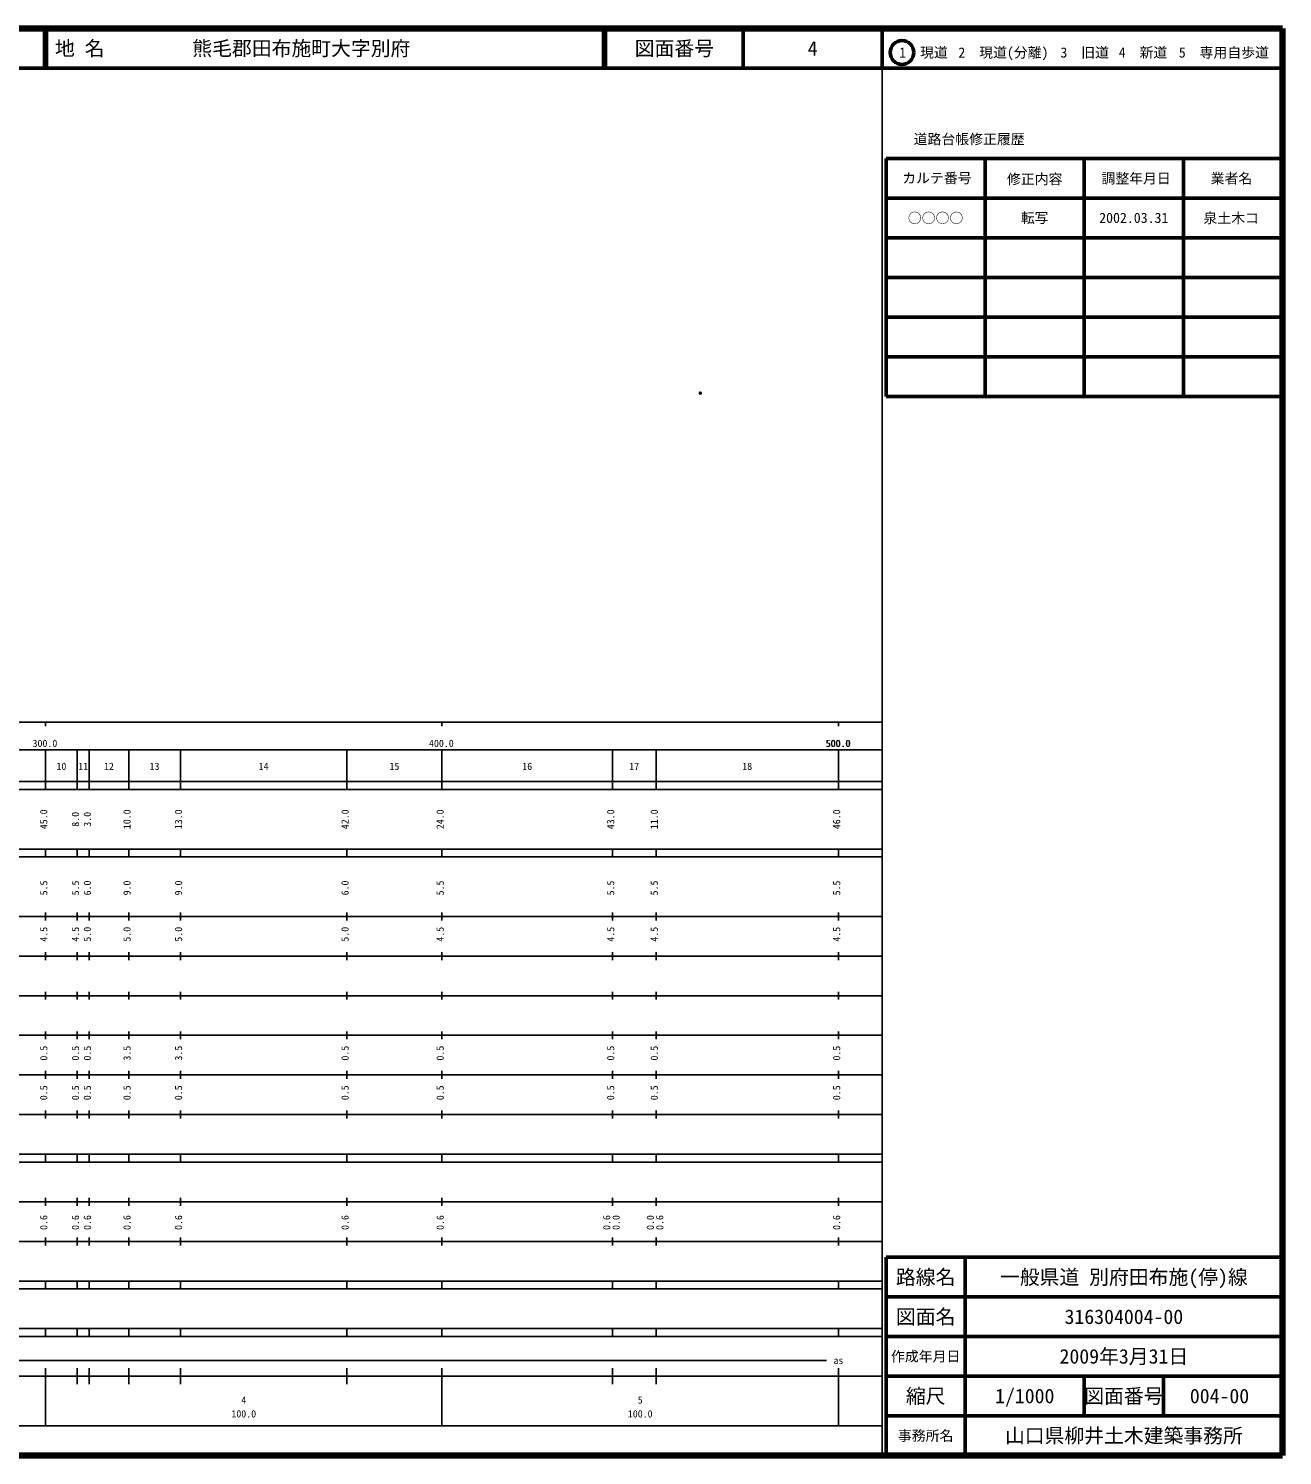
# Model space of a CAD drawing. Units: millimetres on the paper. Extents: x 40 to 680, y 20 to 380.
# Drawn here: x 363.7 to 680, y 20 to 380 of the extents above; entities that cross this region are included whole.
import ezdxf
from ezdxf.enums import TextEntityAlignment as Align

# ---------------------------------------------------------------- set-up
doc = ezdxf.new("R2010")
doc.units = ezdxf.units.MM
doc.header["$PDMODE"] = 32
doc.header["$PDSIZE"] = 0.5
doc.layers.add('M-OTRS', color=6, linetype='Continuous')
doc.layers.add('M-TTL-TXT', color=7, linetype='Continuous')
for name, color, linetype, lineweight in [('M-TTL', 2, 'Continuous', 140), ('M-TTL-BAND', 7, 'Continuous', 25), ('M-TTL-FRAM', 2, 'Continuous', 50), ('M-TTL-LINE', 7, 'Continuous', 50)]:
    doc.layers.add(name, color=color, linetype=linetype, lineweight=lineweight)
doc.styles.add('ＭＳ ゴシック', font='')
doc.styles.get('ＭＳ ゴシック').set_extended_font_data('MS Gothic')

msp = doc.modelspace()

# ---------------------------------------------------------------- linework, layer by layer
at = {"layer": 'M-OTRS'}
msp.add_point((533.163, 288.035), dxfattribs=at)
at = {"layer": 'M-TTL'}
for p, q in [((680, 380), (40, 380)), ((680, 20), (680, 380)), ((40, 20), (680, 20))]:
    msp.add_line(p, q, dxfattribs=at)
at = {"layer": 'M-TTL-BAND'}
for p, q in [((579, 20), (579, 370)), ((40, 205), (579, 205)), ((368, 205), (368, 204)), ((468, 205), (468, 204)), ((568, 205), (568, 204)), ((68, 198), (579, 198)), ((368, 188), (368, 198)), ((376, 188), (376, 198)), ((379, 188), (379, 198)), ((389, 188), (389, 198)), ((402, 188), (402, 198)), ((444, 188), (444, 198)), ((468, 188), (468, 198)), ((511, 188), (511, 198)), ((522, 188), (522, 198)), ((568, 188), (568, 198)), ((40, 190), (579, 190)), ((40, 188), (579, 188)), ((40, 173), (579, 173)), ((368, 171), (368, 173)), ((376, 171), (376, 173)), ((379, 171), (379, 173)), ((389, 171), (389, 173)), ((402, 171), (402, 173)), ((444, 171), (444, 173)), ((468, 171), (468, 173)), ((511, 171), (511, 173)), ((522, 171), (522, 173)), ((568, 171), (568, 173)), ((40, 171), (579, 171)), ((40, 156), (579, 156)), ((368, 155), (368, 157)), ((376, 155), (376, 157)), ((379, 155), (379, 157)), ((389, 155), (389, 157)), ((402, 155), (402, 157)), ((444, 155), (444, 157)), ((468, 155), (468, 157)), ((511, 155), (511, 157)), ((522, 155), (522, 157)), ((568, 155), (568, 157)), ((46, 146), (579, 146)), ((368, 145), (368, 147)), ((376, 145), (376, 147)), ((379, 145), (379, 147)), ((389, 145), (389, 147)), ((402, 145), (402, 147)), ((444, 145), (444, 147)), ((468, 145), (468, 147)), ((511, 145), (511, 147)), ((522, 145), (522, 147)), ((568, 145), (568, 147)), ((368, 135), (368, 137)), ((376, 135), (376, 137)), ((379, 135), (379, 137)), ((389, 135), (389, 137)), ((402, 135), (402, 137)), ((444, 135), (444, 137)), ((468, 135), (468, 137)), ((511, 135), (511, 137)), ((522, 135), (522, 137)), ((568, 135), (568, 137)), ((52, 136), (579, 136)), ((46, 126), (579, 126)), ((368, 125), (368, 127)), ((376, 125), (376, 127)), ((379, 125), (379, 127)), ((389, 125), (389, 127)), ((402, 125), (402, 127)), ((444, 125), (444, 127)), ((468, 125), (468, 127)), ((511, 125), (511, 127)), ((522, 125), (522, 127)), ((568, 125), (568, 127)), ((52, 116), (579, 116)), ((368, 115), (368, 117)), ((376, 115), (376, 117)), ((379, 115), (379, 117)), ((389, 115), (389, 117)), ((402, 115), (402, 117)), ((444, 115), (444, 117)), ((468, 115), (468, 117)), ((511, 115), (511, 117)), ((522, 115), (522, 117)), ((568, 115), (568, 117)), ((46, 106), (579, 106)), ((368, 105), (368, 107)), ((376, 105), (376, 107)), ((379, 105), (379, 107)), ((389, 105), (389, 107)), ((402, 105), (402, 107)), ((444, 105), (444, 107)), ((468, 105), (468, 107)), ((511, 105), (511, 107)), ((522, 105), (522, 107)), ((568, 105), (568, 107)), ((40, 96), (579, 96)), ((40, 94), (579, 94)), ((368, 94), (368, 96)), ((376, 94), (376, 96)), ((379, 94), (379, 96)), ((389, 94), (389, 96)), ((402, 94), (402, 96)), ((444, 94), (444, 96)), ((468, 94), (468, 96)), ((511, 94), (511, 96)), ((522, 94), (522, 96)), ((568, 94), (568, 96)), ((49, 84), (579, 84)), ((368, 83), (368, 85)), ((376, 83), (376, 85)), ((379, 83), (379, 85)), ((389, 83), (389, 85)), ((402, 83), (402, 85)), ((444, 83), (444, 85)), ((468, 83), (468, 85)), ((511, 83), (511, 85)), ((522, 83), (522, 85)), ((568, 83), (568, 85)), ((40, 74), (579, 74)), ((368, 73), (368, 75)), ((376, 73), (376, 75)), ((379, 73), (379, 75)), ((389, 73), (389, 75)), ((402, 73), (402, 75)), ((444, 73), (444, 75)), ((468, 73), (468, 75)), ((511, 73), (511, 75)), ((522, 73), (522, 75)), ((568, 73), (568, 75)), ((40, 64), (579, 64)), ((40, 62), (579, 62)), ((368, 62), (368, 64)), ((376, 62), (376, 64)), ((379, 62), (379, 64)), ((389, 62), (389, 64)), ((402, 62), (402, 64)), ((444, 62), (444, 64)), ((468, 62), (468, 64)), ((511, 62), (511, 64)), ((522, 62), (522, 64)), ((568, 62), (568, 64)), ((40, 52), (579, 52)), ((368, 50), (368, 52)), ((376, 50), (376, 52)), ((379, 50), (379, 52)), ((389, 50), (389, 52)), ((402, 50), (402, 52)), ((444, 50), (444, 52)), ((468, 50), (468, 52)), ((511, 50), (511, 52)), ((522, 50), (522, 52)), ((568, 50), (568, 52)), ((40, 50), (579, 50)), ((71, 44), (565, 44)), ((40, 40), (579, 40)), ((368, 27.5), (368, 42)), ((376, 38), (376, 42)), ((379, 38), (379, 42)), ((389, 38), (389, 42)), ((402, 38), (402, 42)), ((444, 38), (444, 42)), ((468, 27.5), (468, 42)), ((511, 38), (511, 42)), ((522, 38), (522, 42)), ((568, 27.5), (568, 42)), ((68, 27.5), (579, 27.5))]:
    msp.add_line(p, q, dxfattribs=at)
at = {"layer": 'M-TTL-FRAM'}
for p, q in [((580, 347.197), (580, 287.197)), ((580, 347.197), (680, 347.197)), ((580, 287.197), (680, 287.197)), ((680, 70), (580, 70)), ((580, 70), (580, 20))]:
    msp.add_line(p, q, dxfattribs=at)
at = {"layer": 'M-TTL-LINE'}
for p, q in [((367.75, 380), (367.75, 370)), ((368.25, 380), (368.25, 370)), ((508.747, 380), (508.747, 370)), ((509.247, 380), (509.247, 370)), ((543.997, 380), (543.997, 370)), ((579, 380), (579, 370)), ((40, 370), (680, 370)), ((605, 347.197), (605, 287.197)), ((630, 347.197), (630, 287.197)), ((655, 347.197), (655, 287.197)), ((580, 337.197), (680, 337.197)), ((580, 327.197), (680, 327.197)), ((580, 317.197), (680, 317.197)), ((580, 307.197), (680, 307.197)), ((580, 297.197), (680, 297.197)), ((600, 70), (600, 20)), ((680, 60), (580, 60)), ((680, 50), (580, 50)), ((680, 40), (580, 40)), ((630, 40), (630, 30)), ((650, 40), (650, 30)), ((680, 30), (580, 30))]:
    msp.add_line(p, q, dxfattribs=at)
msp.add_circle((584.031, 373.958), 3, dxfattribs=at)

# ---------------------------------------------------------------- texts
at = {"layer": 'M-TTL-BAND', "style": 'ＭＳ ゴシック'}
for s, p in [('300.0', (367.844, 198.195)), ('400.0', (467.844, 198.195)), ('500.0', (567.844, 198.195)), ('500.0', (568, 198.195)), ('10', (372, 192.405)), ('11', (377.5, 192.405)), ('12', (384, 192.405)), ('13', (395.5, 192.405)), ('14', (423, 192.405)), ('15', (456, 192.405)), ('16', (489.5, 192.405)), ('17', (516.5, 192.405)), ('18', (545, 192.405)), ('as', (568, 42.5)), ('4', (418, 32.523)), ('5', (518, 32.523)), ('100.0', (418, 29.033)), ('100.0', (518, 29.033))]:
    msp.add_text(s, height=1.833, dxfattribs=at).set_placement(p, align=Align.BOTTOM_CENTER)
for s, p in [('45.0', (369, 180.5)), ('8.0', (377, 180.5)), ('3.0', (380, 180.5)), ('10.0', (390, 180.5)), ('13.0', (403, 180.5)), ('42.0', (445, 180.5)), ('24.0', (469, 180.5)), ('43.0', (512, 180.5)), ('11.0', (523, 180.5)), ('46.0', (569, 180.5)), ('5.5', (369, 163.174)), ('5.5', (377, 163.174)), ('6.0', (380, 163.174)), ('9.0', (390, 163.174)), ('9.0', (403, 163.174)), ('6.0', (445, 163.174)), ('5.5', (469, 163.174)), ('5.5', (512, 163.174)), ('5.5', (523, 163.174)), ('5.5', (569, 163.174)), ('4.5', (369, 151.5)), ('4.5', (377, 151.5)), ('5.0', (380, 151.5)), ('5.0', (390, 151.5)), ('5.0', (403, 151.5)), ('5.0', (445, 151.5)), ('4.5', (469, 151.5)), ('4.5', (512, 151.5)), ('4.5', (523, 151.5)), ('4.5', (569, 151.5)), ('0.5', (369, 121.5)), ('0.5', (377, 121.5)), ('0.5', (380, 121.5)), ('3.5', (390, 121.5)), ('3.5', (403, 121.5)), ('0.5', (445, 121.5)), ('0.5', (469, 121.5)), ('0.5', (512, 121.5)), ('0.5', (523, 121.5)), ('0.5', (569, 121.5)), ('0.5', (369, 111.5)), ('0.5', (377, 111.5)), ('0.5', (380, 111.5)), ('0.5', (390, 111.5)), ('0.5', (403, 111.5)), ('0.5', (445, 111.5)), ('0.5', (469, 111.5)), ('0.5', (512, 111.5)), ('0.5', (523, 111.5)), ('0.5', (569, 111.5)), ('0.6', (369, 78.764)), ('0.6', (377, 78.764)), ('0.6', (380, 78.764)), ('0.6', (390, 78.764)), ('0.6', (403, 78.764)), ('0.6', (445, 78.764)), ('0.6', (469, 78.764)), ('0.6', (511, 78.764)), ('0.0', (513.37, 78.764)), ('0.0', (522, 78.764)), ('0.6', (524.37, 78.764)), ('0.6', (569, 78.764))]:
    msp.add_text(s, height=1.833, rotation=90, dxfattribs=at).set_placement(p, align=Align.BOTTOM_CENTER)
at = {"layer": 'M-TTL-TXT', "style": 'ＭＳ ゴシック'}
for s, p in [('地 名', (370.38, 375)), ('熊毛郡田布施町大字別府', (405.024, 375))]:
    msp.add_text(s, height=3.666, dxfattribs=at).set_placement(p, align=Align.MIDDLE_LEFT)
for s, height, p in [('図面番号', 3.666, (526.622, 375)), ('4', 3.666, (561.497, 375)), ('1\u3000現道', 2.566, (589.448, 373.958)), ('2\u3000現道(分離)', 2.566, (609.619, 373.958)), ('3\u3000旧道', 2.566, (630.121, 373.958)), ('4\u3000新道', 2.566, (644.824, 373.958)), ('5\u3000専用自歩道', 2.566, (665.228, 373.958)), ('道路台帳修正履歴', 2.566, (600.968, 352.113)), ('カルテ番号', 2.566, (592.839, 342.277)), ('修正内容', 2.566, (617.509, 342.023)), ('調整年月日', 2.566, (643.089, 342.197)), ('業者名', 2.566, (667.134, 342.197)), ('○○○○', 2.566, (592.5, 332.189)), ('転写', 2.566, (617.5, 332.245)), ('2002.03.31', 2.566, (642.5, 332.245)), ('泉土木コ', 2.566, (667.077, 332.189)), ('路線名', 3.666, (590, 65)), ('路線名', 3.666, (590, 65)), ('一般県道 別府田布施(停)線', 3.666, (640, 65)), ('図面名', 3.666, (590, 55)), ('図面名', 3.666, (590, 55)), ('316304004-00', 3.666, (640, 55)), ('2009年3月31日', 3.666, (640, 45)), ('作成年月日', 2.566, (590, 45)), ('作成年月日', 2.566, (590, 45)), ('縮尺', 3.666, (590, 35)), ('縮尺', 3.666, (590, 35)), ('1/1000', 3.666, (615, 35)), ('図面番号', 3.666, (640, 35)), ('図面番号', 3.666, (640, 35)), ('004-00', 3.666, (664.125, 35)), ('事務所名', 2.566, (590, 25)), ('事務所名', 2.566, (590, 25)), ('山口県柳井土木建築事務所', 3.666, (640, 25))]:
    msp.add_text(s, height=height, dxfattribs=at).set_placement(p, align=Align.MIDDLE_CENTER)

doc.saveas('drawing.dxf')
